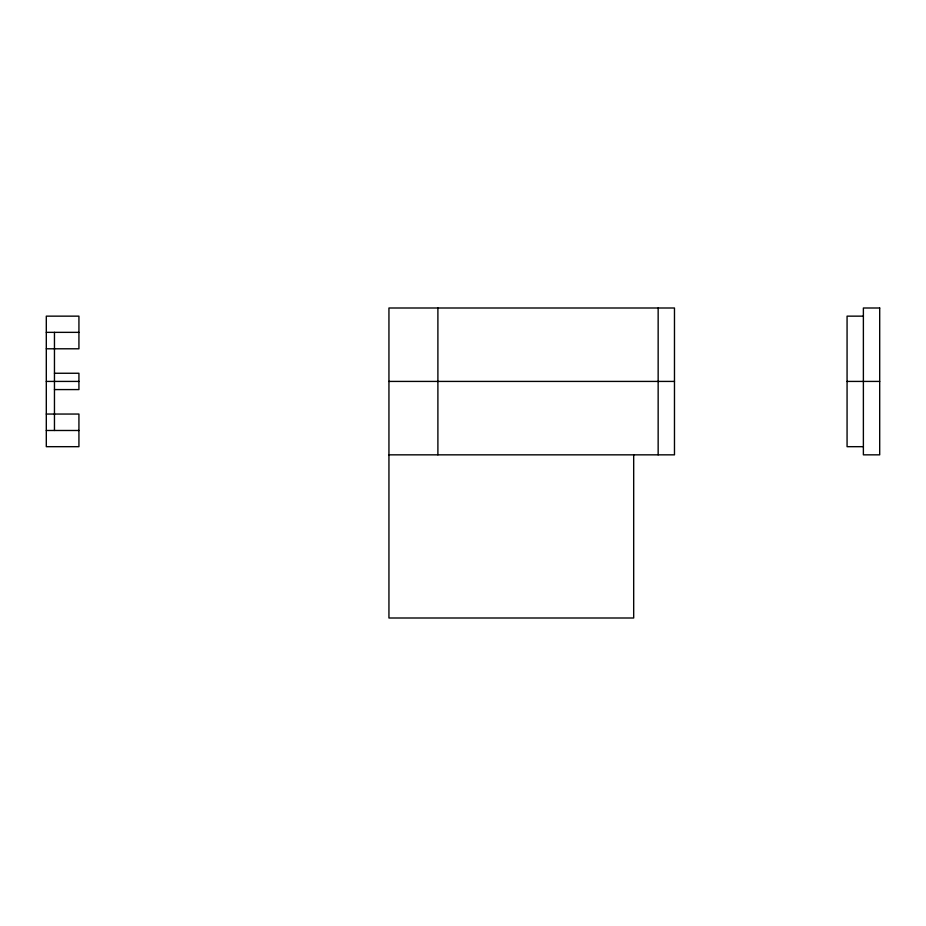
<?xml version="1.0" encoding="UTF-8"?>
<svg xmlns="http://www.w3.org/2000/svg" width="926" height="926" viewBox="0 0 926 926"><rect width="100%" height="100%" fill="white"/><g stroke="black" fill="none" stroke-linecap="round" stroke-linejoin="round"><path stroke-width="1.39" d="M863.379 316.148L847.07 316.148L847.07 446.679L863.379 446.679M46.3 332.353L78.93 332.353M46.3 348.789L78.93 348.789L78.93 316.148L46.3 316.148L46.3 446.679L78.93 446.679L78.93 414.049L46.3 414.049M54.46 373.259L78.93 373.259L78.93 389.58L54.46 389.58M46.3 381.419L78.93 381.419M388.943 381.419L674.475 381.419M847.07 381.419L879.7 381.419M46.3 430.486L78.93 430.486M388.943 454.84L674.475 454.84L674.475 307.999L388.943 307.999L388.943 618.001L633.685 618.001L633.685 454.84M658.154 307.999L658.154 454.84M437.894 307.999L437.894 454.84M54.46 332.353L54.46 430.486M879.7 307.999L863.379 307.999L863.379 454.84L879.7 454.84L879.7 307.999"/></g></svg>
